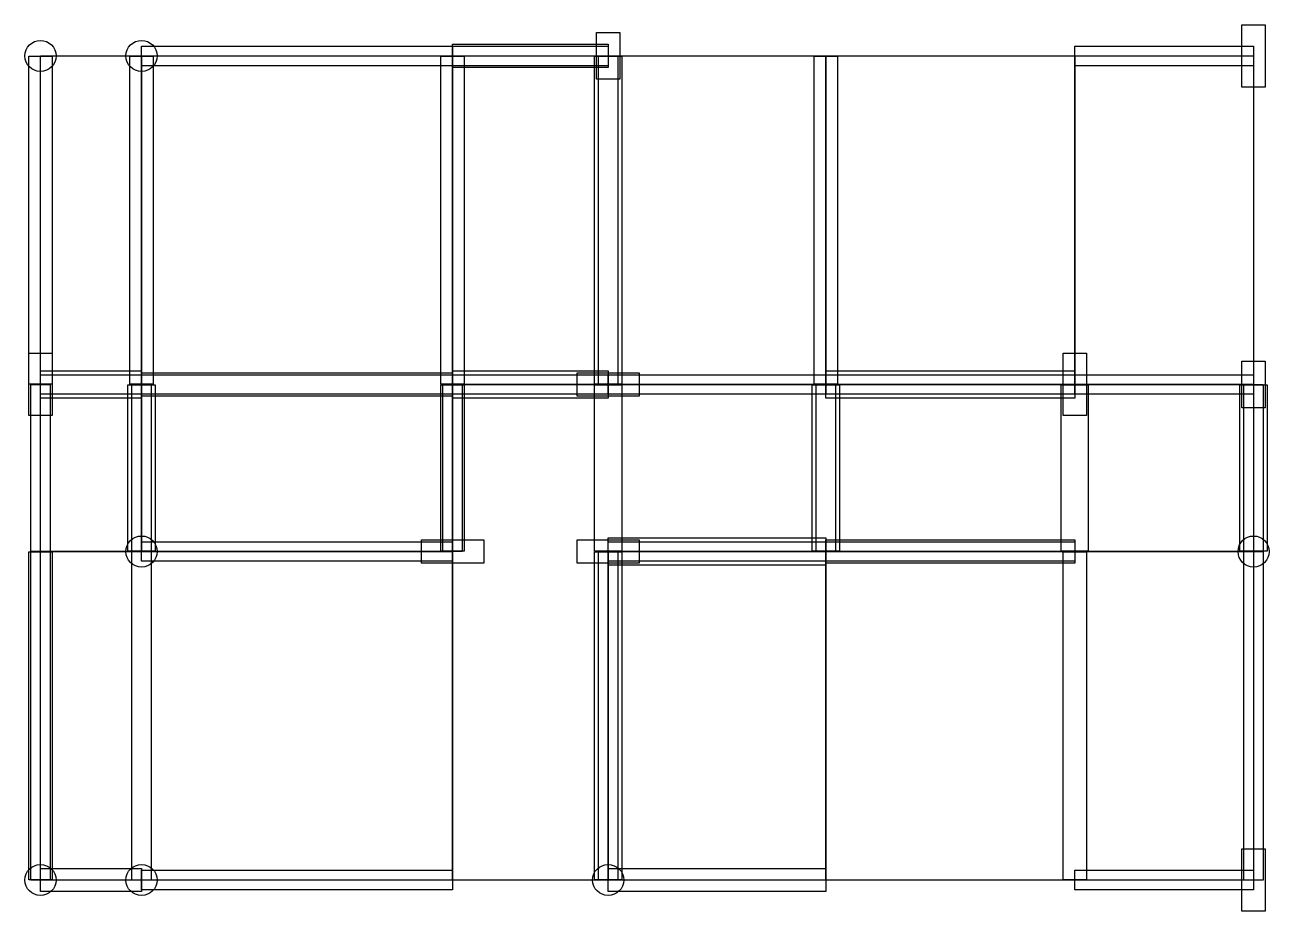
# Model space of a CAD drawing. Header units: metres. Extents: x 16648 to 18248, y 17098 to 18238.
import ezdxf

# ---------------------------------------------------------------- set-up
doc = ezdxf.new("R2010")
doc.units = ezdxf.units.M
for name, color, linetype in [('C_KOLONLAR', 2, 'Continuous'), ('DOSEMELER', 5, 'Continuous'), ('KIRISLER', 3, 'Continuous'), ('KOLONLAR', 1, 'Continuous')]:
    doc.layers.add(name, color=color, linetype=linetype)

msp = doc.modelspace()

# ---------------------------------------------------------------- linework, layer by layer
at = {"layer": 'C_KOLONLAR'}
for points in [[(17397.7, 18213.5), (17397.7, 18183.5), (17197.7, 18183.5), (17197.7, 18213.5), (17397.7, 18213.5)], [(16652.7, 18198.2), (16682.7, 18198.2), (16682.7, 17776.2), (16652.7, 17776.2), (16652.7, 18198.2)], [(16782.7, 18198.2), (16812.7, 18198.2), (16812.7, 17776.2), (16782.7, 17776.2), (16782.7, 18198.2)], [(17182.7, 18198.2), (17212.7, 18198.2), (17212.7, 17776.2), (17182.7, 17776.2), (17182.7, 18198.2)], [(17380.2, 18198.2), (17415.2, 18198.2), (17415.2, 17776.2), (17380.2, 17776.2), (17380.2, 18198.2)], [(17662.7, 18198.2), (17692.7, 18198.2), (17692.7, 17776.2), (17662.7, 17776.2), (17662.7, 18198.2)], [(16797.7, 17793.5), (16797.7, 17758.5), (16667.7, 17758.5), (16667.7, 17793.5), (16797.7, 17793.5)], [(17397.7, 17793.5), (17397.7, 17758.5), (17197.7, 17758.5), (17197.7, 17793.5), (17397.7, 17793.5)], [(17997.7, 17793.5), (17997.7, 17758.5), (17677.7, 17758.5), (17677.7, 17793.5), (17997.7, 17793.5)], [(17197.7, 17791), (17197.7, 17761), (16797.7, 17761), (16797.7, 17791), (17197.7, 17791)], [(16780.2, 17775.5), (16815.2, 17775.5), (16815.2, 17561.5), (16780.2, 17561.5), (16780.2, 17775.5)], [(17182.7, 17775.5), (17212.7, 17775.5), (17212.7, 17561.5), (17182.7, 17561.5), (17182.7, 17775.5)], [(17380.2, 17775.5), (17415.2, 17775.5), (17415.2, 17561.5), (17380.2, 17561.5), (17380.2, 17775.5)], [(17660.2, 17775.5), (17695.2, 17775.5), (17695.2, 17561.5), (17660.2, 17561.5), (17660.2, 17775.5)], [(17980.2, 17775.5), (18015.2, 17775.5), (18015.2, 17561.5), (17980.2, 17561.5), (17980.2, 17775.5)], [(18210.2, 17775.5), (18245.2, 17775.5), (18245.2, 17561.5), (18210.2, 17561.5), (18210.2, 17775.5)], [(17677.7, 17578.5), (17677.7, 17543.5), (17397.7, 17543.5), (17397.7, 17578.5), (17677.7, 17578.5)], [(17997.7, 17576), (17997.7, 17546), (17677.7, 17546), (17677.7, 17576), (17997.7, 17576)], [(16652.7, 17560.7), (16682.7, 17560.7), (16682.7, 17138.7), (16652.7, 17138.7), (16652.7, 17560.7)], [(17380.2, 17560.7), (17415.2, 17560.7), (17415.2, 17138.7), (17380.2, 17138.7), (17380.2, 17560.7)], [(17982.7, 17560.7), (18012.7, 17560.7), (18012.7, 17138.7), (17982.7, 17138.7), (17982.7, 17560.7)], [(16797.7, 17153.5), (16797.7, 17123.5), (16667.7, 17123.5), (16667.7, 17153.5), (16797.7, 17153.5)], [(17677.7, 17153.5), (17677.7, 17123.5), (17397.7, 17123.5), (17397.7, 17153.5), (17677.7, 17153.5)]]:
    msp.add_lwpolyline(points, close=True, dxfattribs=at)
at = {"layer": 'DOSEMELER'}
for points in [[(16667.7, 17561), (16667.7, 18198.5), (16797.7, 18198.5), (16797.7, 17561), (16667.7, 17561)], [(16797.7, 18198.5), (17197.7, 18198.5), (17197.7, 17561), (16797.7, 17561), (16797.7, 18198.5)], [(17197.7, 17776), (17197.7, 18198.5), (17677.7, 18198.5), (17677.7, 17776), (17197.7, 17776)], [(17677.7, 18198.5), (17997.7, 18198.5), (17997.7, 17776), (17677.7, 17776), (17677.7, 18198.5)], [(17997.7, 18198.5), (18227.7, 18198.5), (18227.7, 17776), (17997.7, 17776), (17997.7, 18198.5)], [(17197.7, 17138.5), (17197.7, 17776), (18227.7, 17776), (18227.7, 17561), (17397.7, 17561), (17397.7, 17138.5), (17197.7, 17138.5)], [(16667.7, 17138.5), (16667.7, 17561), (17197.7, 17561), (17197.7, 17138.5), (16667.7, 17138.5)], [(17397.7, 17138.5), (17397.7, 17561), (17677.7, 17561), (17677.7, 17138.5), (17397.7, 17138.5)], [(17677.7, 17138.5), (17677.7, 17561), (18227.7, 17561), (18227.7, 17138.5), (17677.7, 17138.5)]]:
    msp.add_lwpolyline(points, close=True, dxfattribs=at)
at = {"layer": 'KIRISLER'}
for points in [[(17197.7, 18211), (17197.7, 18186), (16797.7, 18186), (16797.7, 18211), (17197.7, 18211)], [(17397.7, 18211), (17397.7, 18186), (17197.7, 18186), (17197.7, 18211), (17397.7, 18211)], [(18227.7, 18211), (18227.7, 18186), (17997.7, 18186), (17997.7, 18211), (18227.7, 18211)], [(17385.2, 18198.5), (17410.2, 18198.5), (17410.2, 17776), (17385.2, 17776), (17385.2, 18198.5)], [(16797.7, 17788.5), (16797.7, 17763.5), (16667.7, 17763.5), (16667.7, 17788.5), (16797.7, 17788.5)], [(17197.7, 17788.5), (17197.7, 17763.5), (16797.7, 17763.5), (16797.7, 17788.5), (17197.7, 17788.5)], [(17397.7, 17788.5), (17397.7, 17763.5), (17197.7, 17763.5), (17197.7, 17788.5), (17397.7, 17788.5)], [(17677.7, 17788.5), (17677.7, 17763.5), (17397.7, 17763.5), (17397.7, 17788.5), (17677.7, 17788.5)], [(17997.7, 17788.5), (17997.7, 17763.5), (17677.7, 17763.5), (17677.7, 17788.5), (17997.7, 17788.5)], [(18227.7, 17788.5), (18227.7, 17763.5), (17997.7, 17763.5), (17997.7, 17788.5), (18227.7, 17788.5)], [(16655.2, 17776), (16680.2, 17776), (16680.2, 17561), (16655.2, 17561), (16655.2, 17776)], [(16785.2, 17776), (16810.2, 17776), (16810.2, 17561), (16785.2, 17561), (16785.2, 17776)], [(17185.2, 17776), (17210.2, 17776), (17210.2, 17561), (17185.2, 17561), (17185.2, 17776)], [(17665.2, 17776), (17690.2, 17776), (17690.2, 17561), (17665.2, 17561), (17665.2, 17776)], [(18215.2, 17776), (18240.2, 17776), (18240.2, 17561), (18215.2, 17561), (18215.2, 17776)], [(17197.7, 17573.5), (17197.7, 17548.5), (16797.7, 17548.5), (16797.7, 17573.5), (17197.7, 17573.5)], [(17677.7, 17573.5), (17677.7, 17548.5), (17397.7, 17548.5), (17397.7, 17573.5), (17677.7, 17573.5)], [(17997.7, 17573.5), (17997.7, 17548.5), (17677.7, 17548.5), (17677.7, 17573.5), (17997.7, 17573.5)], [(16655.2, 17561), (16680.2, 17561), (16680.2, 17138.5), (16655.2, 17138.5), (16655.2, 17561)], [(16785.2, 17561), (16810.2, 17561), (16810.2, 17138.5), (16785.2, 17138.5), (16785.2, 17561)], [(17385.2, 17561), (17410.2, 17561), (17410.2, 17138.5), (17385.2, 17138.5), (17385.2, 17561)], [(18215.2, 17561), (18240.2, 17561), (18240.2, 17138.5), (18215.2, 17138.5), (18215.2, 17561)], [(17197.7, 17151), (17197.7, 17126), (16797.7, 17126), (16797.7, 17151), (17197.7, 17151)], [(18227.7, 17151), (18227.7, 17126), (17997.7, 17126), (17997.7, 17151), (18227.7, 17151)]]:
    msp.add_lwpolyline(points, close=True, dxfattribs=at)
at = {"layer": 'KOLONLAR'}
for points in [[(17382.7, 18228.5), (17412.7, 18228.5), (17412.7, 18168.5), (17382.7, 18168.5), (17382.7, 18228.5)], [(18212.7, 18238.5), (18242.7, 18238.5), (18242.7, 18158.5), (18212.7, 18158.5), (18212.7, 18238.5)], [(16652.7, 17816), (16682.7, 17816), (16682.7, 17736), (16652.7, 17736), (16652.7, 17816)], [(17982.7, 17816), (18012.7, 17816), (18012.7, 17736), (17982.7, 17736), (17982.7, 17816)], [(18212.7, 17806), (18242.7, 17806), (18242.7, 17746), (18212.7, 17746), (18212.7, 17806)], [(17437.7, 17791), (17437.7, 17761), (17357.7, 17761), (17357.7, 17791), (17437.7, 17791)], [(17237.7, 17576), (17237.7, 17546), (17157.7, 17546), (17157.7, 17576), (17237.7, 17576)], [(17437.7, 17576), (17437.7, 17546), (17357.7, 17546), (17357.7, 17576), (17437.7, 17576)], [(18212.7, 17178.5), (18242.7, 17178.5), (18242.7, 17098.5), (18212.7, 17098.5), (18212.7, 17178.5)]]:
    msp.add_lwpolyline(points, close=True, dxfattribs=at)
for centre in [(16667.7, 18198.5), (16797.7, 18198.5), (16797.7, 17561), (18227.7, 17561), (16667.7, 17138.5), (16797.7, 17138.5), (17397.7, 17138.5)]:
    msp.add_circle(centre, 20, dxfattribs=at)

doc.saveas('drawing.dxf')
